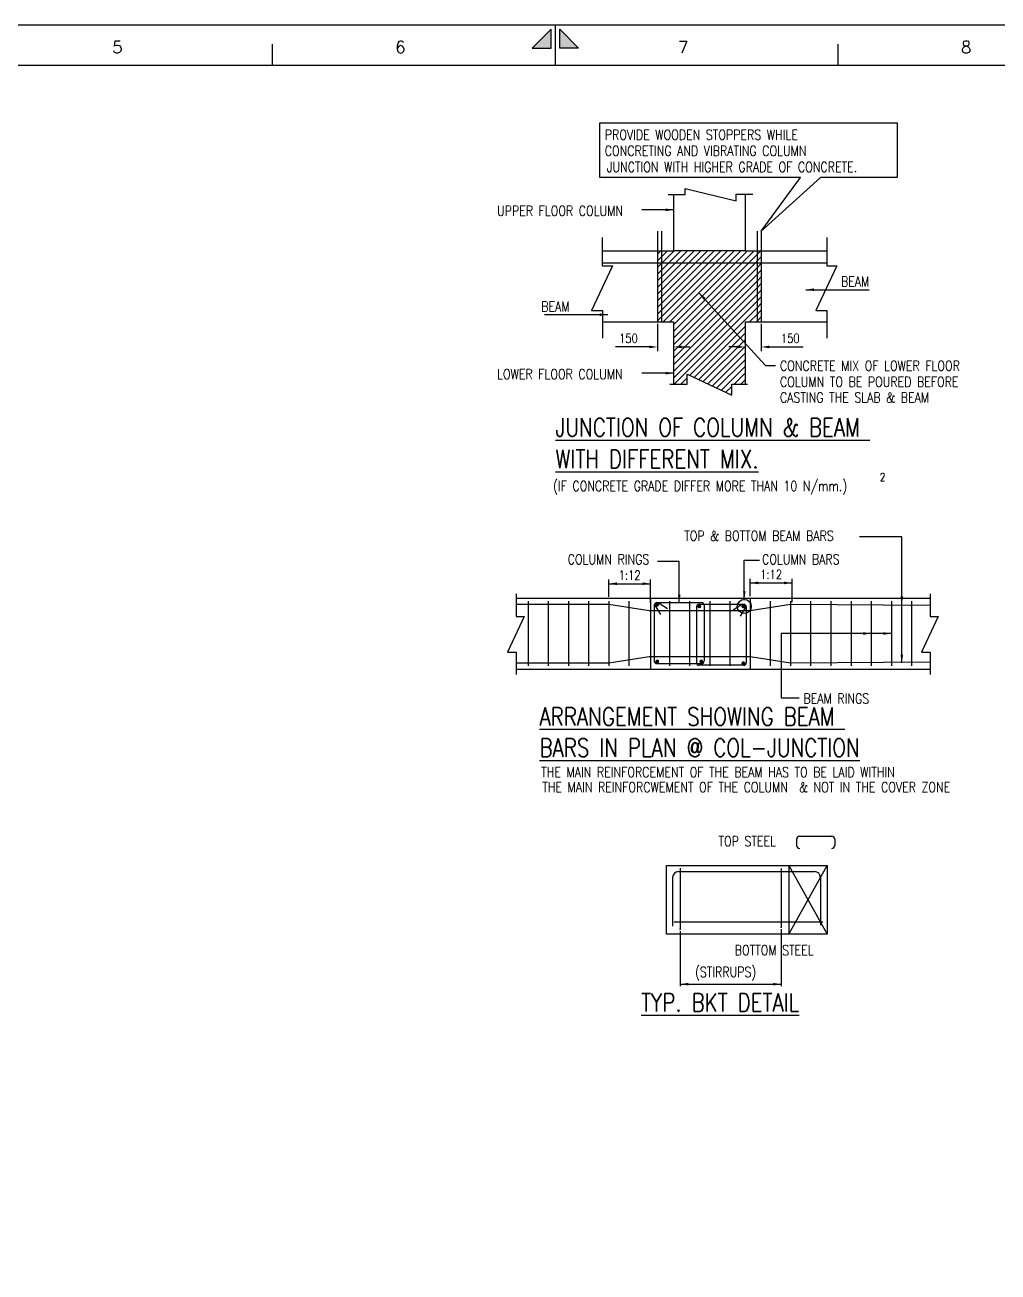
# Model space of a CAD drawing. Extents: x -93349148775 to 1048725102051, y -1180441401940 to 309370.
# Drawn here: x 289.1 to 530.1, y 285.2 to 594 of the extents above; entities that cross this region are included whole.
import ezdxf
from ezdxf.lldxf.tags import DXFTag

# ---------------------------------------------------------------- set-up
doc = ezdxf.new("R2010")
doc.units = 0
doc.header["$LTSCALE"] = 5
doc.header["$MEASUREMENT"] = 0
for name, color, linetype in [('ASHADE', 7, 'Continuous'), ('BAR', 6, 'Continuous'), ('DIM', 5, 'Continuous'), ('FRAME', 6, 'Continuous'), ('HT', 8, 'Continuous'), ('LINE WORK', 4, 'Continuous'), ('REINF', 6, 'Continuous'), ('sheet', 1, 'Continuous'), ('STIRRUPS', 5, 'Continuous'), ('TABLE FRAME', 5, 'Continuous'), ('TEXT', 4, 'Continuous'), ('TITLE', 6, 'Continuous')]:
    doc.layers.add(name, color=color, linetype=linetype)
doc.styles.add('ROMANS', font='romans.shx', dxfattribs={"width": 0.8, "height": 2.25})
tags = doc.linetypes.add('HIDDEN', pattern=[0.375, 0.25, -0.125]).pattern_tags.tags
tags[6:7] = [DXFTag(74, 4), DXFTag(75, 0), DXFTag(340, '0'), DXFTag(46, 1.0), DXFTag(50, 0.0), DXFTag(44, 0.0), DXFTag(45, 0.0)]
tags[4:5] = [DXFTag(74, 4), DXFTag(75, 0), DXFTag(340, '0'), DXFTag(46, 1.0), DXFTag(50, 0.0), DXFTag(44, 0.0), DXFTag(45, 0.0)]
doc.dimstyles.new('T1', dxfattribs={"dimtxt": 2.25, "dimasz": 2, "dimexe": 1, "dimexo": 0.5, "dimgap": 1, "dimtad": 1, "dimdec": 0, "dimzin": 1, "dimdsep": 46, "dimtxsty": 'ROMANS', "dimcen": 0.09, "dimclrd": 5, "dimclre": 5, "dimclrt": 4, "dimadec": 0, "dimazin": 0, "dimtfac": 1, "dimtdec": 0, "dimtofl": 0, "dimtmove": 0, "dimatfit": 3, "dimfxl": 0, "dimtolj": 1, "dimtzin": 1, "dimarcsym": 0})
pattern_1 = [(45, (-461.6312, 96.7421), (-0.8249579, 0.8249579), [])]

# ---------------------------------------------------------------- blocks, each defined once
blk = doc.blocks.new('MID')
at = {"layer": 'sheet', "color": 2}
for p, q in [((8.94, 1.07), (4.27, 5.74)), ((4.27, 5.74), (4.27, 1.07)), ((0, 0), (10, 0)), ((4.27, 1.07), (8.94, 1.07)), ((8.94, -1.07), (4.27, -5.74)), ((4.27, -1.07), (8.94, -1.07)), ((4.27, -5.74), (4.27, -1.07))]:
    blk.add_line(p, q, dxfattribs=at)
for points in [[(4.27, 5.74), (8.94, 1.07), (4.27, 1.07)], [(4.27, -5.74), (8.94, -1.07), (4.27, -1.07)]]:
    blk.add_solid(points, dxfattribs=at)
blk = doc.blocks.new('*D411')
at = {"layer": 'DEFPOINTS', "color": 5, "linetype": 'ByBlock'}
for p in [(445.77, 520.46, 1002.91), (449.77, 520.46, 1002.91)]:
    blk.add_point(p, dxfattribs=at)
at = {"layer": 'sheet', "color": 5, "linetype": 'ByBlock', "lineweight": -2}
for p, q in [((445.77, 519.96, 1002.91), (445.77, 513.26, 1002.91)), ((449.77, 519.96, 1002.91), (449.77, 513.26, 1002.91)), ((443.77, 514.26, 1002.91), (435.42, 514.26, 1002.91)), ((451.77, 514.26, 1002.91), (453.77, 514.26, 1002.91))]:
    blk.add_line(p, q, dxfattribs=at)
at = {"layer": 'sheet', "color": 5, "linetype": 'ByBlock'}
for points in [[(445.77, 514.26, 1002.91), (443.77, 514.59, 1002.91), (443.77, 513.93, 1002.91)], [(449.77, 514.26, 1002.91), (451.77, 514.59, 1002.91), (451.77, 513.93, 1002.91)]]:
    blk.add_solid(points, dxfattribs=at)
at = {"layer": 'sheet', "color": 4, "linetype": 'ByBlock', "insert": (438.6, 516.38, 1002.91), "char_height": 2.25, "attachment_point": 5, "style": 'ROMANS'}
blk.add_mtext('150', dxfattribs=at)
blk = doc.blocks.new('*D412')
at = {"layer": 'DEFPOINTS', "color": 5, "linetype": 'ByBlock'}
for p in [(467.49, 520.46, 1002.91), (471.49, 520.46, 1002.91)]:
    blk.add_point(p, dxfattribs=at)
at = {"layer": 'sheet', "color": 5, "linetype": 'ByBlock', "lineweight": -2}
for p, q in [((467.49, 519.96, 1002.91), (467.49, 513.26, 1002.91)), ((471.49, 519.96, 1002.91), (471.49, 513.26, 1002.91)), ((465.49, 514.26, 1002.91), (463.49, 514.26, 1002.91)), ((473.49, 514.26, 1002.91), (481.85, 514.26, 1002.91))]:
    blk.add_line(p, q, dxfattribs=at)
at = {"layer": 'sheet', "color": 5, "linetype": 'ByBlock'}
for points in [[(467.49, 514.26, 1002.91), (465.49, 513.93, 1002.91), (465.49, 514.59, 1002.91)], [(471.49, 514.26, 1002.91), (473.49, 513.93, 1002.91), (473.49, 514.59, 1002.91)]]:
    blk.add_solid(points, dxfattribs=at)
at = {"layer": 'sheet', "color": 4, "linetype": 'ByBlock', "insert": (478.67, 516.38, 1002.91), "char_height": 2.25, "attachment_point": 5, "style": 'ROMANS'}
blk.add_mtext('150', dxfattribs=at)
blk = doc.blocks.new('*D413')
at = {"layer": 'DEFPOINTS', "color": 5, "linetype": 'ByBlock'}
for p in [(433.72, 451.9), (444.09, 450.37)]:
    blk.add_point(p, dxfattribs=at)
at = {"layer": 'sheet', "color": 5, "linetype": 'ByBlock', "lineweight": -2}
for p, q in [((433.72, 452.4), (433.72, 456.64)), ((433.72, 455.64), (444.09, 455.64)), ((444.09, 450.87), (444.09, 456.64))]:
    blk.add_line(p, q, dxfattribs=at)
at = {"layer": 'sheet', "color": 5, "linetype": 'ByBlock'}
for points in [[(433.72, 455.64), (435.72, 455.3), (435.72, 455.97)], [(444.09, 455.64), (442.09, 455.3), (442.09, 455.97)]]:
    blk.add_solid(points, dxfattribs=at)
at = {"layer": 'sheet', "color": 4, "linetype": 'ByBlock', "insert": (438.9, 457.76), "char_height": 2.25, "attachment_point": 5, "style": 'ROMANS'}
blk.add_mtext('1:12', dxfattribs=at)
blk = doc.blocks.new('*D414')
at = {"layer": 'DEFPOINTS', "color": 5, "linetype": 'ByBlock'}
for p in [(468.74, 452.09), (479.11, 450.56)]:
    blk.add_point(p, dxfattribs=at)
at = {"layer": 'sheet', "color": 5, "linetype": 'ByBlock', "lineweight": -2}
for p, q in [((468.74, 452.59), (468.74, 456.83)), ((468.74, 455.83), (479.11, 455.83)), ((479.11, 451.06), (479.11, 456.83))]:
    blk.add_line(p, q, dxfattribs=at)
at = {"layer": 'sheet', "color": 5, "linetype": 'ByBlock'}
for points in [[(468.74, 455.83), (470.74, 455.5), (470.74, 456.16)], [(479.11, 455.83), (477.11, 455.5), (477.11, 456.16)]]:
    blk.add_solid(points, dxfattribs=at)
at = {"layer": 'sheet', "color": 4, "linetype": 'ByBlock', "insert": (473.93, 457.95), "char_height": 2.25, "attachment_point": 5, "style": 'ROMANS'}
blk.add_mtext('1:12', dxfattribs=at)

msp = doc.modelspace()

# ---------------------------------------------------------------- hatches: boundary and pattern name
at = {"layer": 'ASHADE'}
h = msp.add_hatch(dxfattribs=at)
h.set_pattern_fill('ANSI31', color=8, scale=9.333333, style=0)
h.set_pattern_definition(pattern_1)
h.paths.add_polyline_path([(446.77, 538.06), (445.77, 538.06), (445.77, 535.08), (446.77, 535.08)])
h.paths.add_polyline_path([(446.77, 535.08), (445.77, 535.08), (445.77, 520.46), (446.77, 520.46)])
h.paths.add_polyline_path([(467.49, 538.06), (449.77, 538.06), (446.77, 538.06), (446.77, 535.08), (470.49, 535.08), (470.49, 538.06)])
h.paths.add_polyline_path([(470.49, 538.06), (470.49, 535.08), (471.49, 535.08), (471.49, 538.06)])
h.paths.add_polyline_path([(471.49, 535.08), (470.49, 535.08), (470.49, 520.47), (471.49, 520.47)])
h = msp.add_hatch(dxfattribs=at)
h.set_pattern_fill('ANSI31', color=8, scale=9.333333, style=0)
h.set_pattern_definition(pattern_1)
h.paths.add_polyline_path([(453.15, 505.05), (453.15, 507.55), (464.21, 502.36), (464.21, 505.08), (467.49, 505.08), (467.49, 520.46), (470.49, 520.46), (470.44, 535.08), (446.75, 535.08), (446.76, 520.46), (449.77, 520.46), (449.77, 505.05)])

# ---------------------------------------------------------------- linework, layer by layer
at = {"layer": 'BAR', "color": 5, "linetype": 'Continuous', "const_width": 0.473}
for points in [[(445.97, 450.44, -1), (445.5, 450.44, -1)], [(455.91, 450.01, 1), (456.38, 450.01, 1)], [(466.82, 450.01, 1), (467.29, 450.01, 1)], [(445.97, 436.37, 1), (445.5, 436.37, 1)], [(456.88, 436.37, 1), (456.41, 436.37, 1)], [(466.82, 435.94, -1), (467.29, 435.94, -1)]]:
    msp.add_lwpolyline(points, format="xyb", close=True, dxfattribs=at)
at = {"layer": 'DIM', "color": 5, "lineweight": -2}
for p, q in [((451.39, 369.61), (451.39, 355.97)), ((476.44, 370.1), (476.44, 355.97)), ((451.39, 356.47), (476.44, 356.47))]:
    msp.add_line(p, q, dxfattribs=at)
at = {"layer": 'DIM', "color": 5}
for p in [(476.44, 370.6), (451.39, 370.11)]:
    msp.add_point(p, dxfattribs=at)
for points in [[(451.39, 356.47), (453.39, 356.14), (453.39, 356.8)], [(476.44, 356.47), (474.44, 356.14), (474.44, 356.8)]]:
    msp.add_solid(points, dxfattribs=at)
at = {"layer": 'FRAME'}
for points in [[(0, 594), (841, 594), (841, 0), (0, 0)], [(831, 10), (20, 10), (20, 584), (831, 584)]]:
    msp.add_lwpolyline(points, close=True, dxfattribs=at)
at = {"layer": 'HT', "linetype": 'HIDDEN'}
for p, q in [((432.1, 535.08, 1002.91), (487.88, 535.08, 1002.91)), ((444.09, 452.09), (444.09, 434.49)), ((468.74, 452.09), (468.74, 434.49))]:
    msp.add_line(p, q, dxfattribs=at)
at = {"layer": 'HT'}
for p, q in [((478.34, 385.86), (478.34, 368.89)), ((478.34, 385.86), (487.82, 368.89)), ((478.34, 368.89), (487.82, 385.86))]:
    msp.add_line(p, q, dxfattribs=at)
at = {"layer": 'HT', "elevation": 1002.91, "flags": 128}
for points in [[(448.41, 552.04), (452.62, 552.04), (452.62, 553.54), (465.25, 550.43), (465.25, 552.06), (469.4, 552.06)], [(432.1, 541.39), (432.1, 534.37), (434.6, 534.38), (429.41, 523.32), (432.14, 523.32), (432.14, 516.4)], [(487.71, 541.39), (487.71, 534.37), (490.2, 534.38), (485.02, 523.32), (487.74, 523.32), (487.74, 516.4)], [(448.87, 505.05), (453.15, 505.05), (453.15, 507.55), (464.21, 502.36), (464.21, 505.08), (468.12, 505.08)]]:
    msp.add_lwpolyline(points, dxfattribs=at)
at = {"layer": 'HT', "flags": 128}
for points in [[(410.78, 453.15), (410.78, 447.53), (412.77, 447.54), (408.63, 438.69), (410.81, 438.69), (410.81, 433.16)], [(513.34, 453.15), (513.34, 447.53), (515.34, 447.54), (511.19, 438.69), (513.37, 438.69), (513.37, 433.16)]]:
    msp.add_lwpolyline(points, dxfattribs=at)
at = {"layer": 'HT', "linetype": 'HIDDEN'}
msp.add_circle((467.29, 450.01), 1.74, dxfattribs=at)
at = {"layer": 'LINE WORK'}
for p, q in [((449.77, 552.04, 1002.91), (449.77, 538.06, 1002.91)), ((467.49, 552.04, 1002.91), (467.49, 538.06, 1002.91)), ((432.1, 538.06, 1002.91), (449.77, 538.06, 1002.91)), ((467.49, 538.06, 1002.91), (487.71, 538.06, 1002.91)), ((432.14, 520.46, 1002.91), (449.77, 520.46, 1002.91)), ((449.77, 520.46, 1002.91), (449.77, 505.05, 1002.91)), ((467.49, 520.47, 1002.91), (487.74, 520.48, 1002.91)), ((467.49, 520.46, 1002.91), (467.49, 505.08, 1002.91)), ((410.78, 452.09), (513.34, 452.09)), ((410.81, 434.49), (513.37, 434.49))]:
    msp.add_line(p, q, dxfattribs=at)
msp.add_lwpolyline([(448.02, 385.86), (487.82, 385.86), (487.82, 368.89), (448.02, 368.89)], close=True, dxfattribs=at)
at = {"layer": 'REINF'}
for p, q in [((445.6, 450.95), (456.73, 450.95)), ((445, 450.35), (445, 436.47)), ((445.13, 450.34), (446.51, 447.99)), ((446.18, 450.83), (448.28, 449.49)), ((455.46, 449.92), (455.46, 436.07)), ((467.19, 450.52), (456.06, 450.52)), ((457.33, 450.35), (457.33, 436.5)), ((466.61, 450.4), (464.51, 449.05)), ((467.67, 449.91), (466.28, 447.56)), ((467.79, 449.92), (467.79, 436.03)), ((445.6, 435.87), (456.73, 435.87)), ((467.19, 435.43), (456.06, 435.43)), ((480.25, 392.37), (480.26, 390.84)), ((481, 393.12), (488.96, 393.12)), ((489.71, 392.37), (489.7, 390.84)), ((451.02, 384.36), (484.65, 384.36)), ((449.52, 382.86), (449.52, 370.81)), ((486.15, 382.86), (486.15, 371.08)), ((449.93, 371.89), (486.71, 371.89))]:
    msp.add_line(p, q, dxfattribs=at)
for points in [[(410.78, 450.56), (433.72, 450.56), (443.72, 449.04), (468.72, 449.04), (478.72, 450.56), (513.34, 450.34)], [(410.78, 436.05), (433.72, 436.05), (443.72, 437.58), (468.72, 437.58), (478.72, 436.05), (513.34, 436.27)]]:
    msp.add_lwpolyline(points, dxfattribs=at)
for centre, radius, start, end in [((445.6, 450.35), 0.6, 90, 180), ((456.73, 450.35), 0.6, 0, 90), ((456.06, 449.92), 0.6, 90, 180), ((467.19, 449.92), 0.6, 0, 90), ((445.6, 436.47), 0.6, 180, 270), ((456.06, 436.03), 0.6, 180, 270), ((456.73, 436.47), 0.6, 270, 0), ((467.19, 436.03), 0.6, 270, 0), ((481, 392.37), 0.75, 90, 180), ((488.96, 392.37), 0.75, 0, 90), ((481.01, 390.84), 0.75, 180, 270), ((488.95, 390.84), 0.75, 270, 0), ((451.02, 382.86), 1.5, 90, 180), ((484.65, 382.86), 1.5, 0, 90)]:
    msp.add_arc(centre, radius, start, end, dxfattribs=at)
at = {"layer": 'sheet', "color": 2}
for p, q in [((350.42, 583.99), (350.42, 589.22)), ((350.42, 583.99), (350.42, 589.22)), ((490.58, 583.99), (490.58, 589.22)), ((490.58, 583.99), (490.58, 589.22))]:
    msp.add_line(p, q, dxfattribs=at)
at = {"layer": 'sheet'}
for p, q in [((445.77, 542.93, 1002.91), (445.77, 520.46, 1002.91)), ((446.77, 542.93, 1002.91), (446.77, 520.46, 1002.91)), ((470.49, 542.93, 1002.91), (470.49, 520.47, 1002.91)), ((471.49, 542.93, 1002.91), (471.49, 520.47, 1002.91)), ((467.49, 538.06, 1002.91), (449.77, 538.06, 1002.91))]:
    msp.add_line(p, q, dxfattribs=at)
at = {"layer": 'STIRRUPS'}
for p, q in [((413.72, 451.35), (413.72, 435.26)), ((418.72, 451.35), (418.72, 435.26)), ((423.72, 451.35), (423.72, 435.26)), ((428.72, 451.35), (428.72, 435.26)), ((433.72, 451.35), (433.72, 435.26)), ((438.72, 451.35), (438.72, 435.26)), ((448.72, 451.35), (448.72, 435.26)), ((453.72, 451.35), (453.72, 435.26)), ((458.72, 451.35), (458.72, 435.26)), ((463.72, 451.35), (463.72, 435.26)), ((473.72, 451.35), (473.72, 435.26)), ((478.72, 451.35), (478.72, 435.26)), ((483.72, 451.35), (483.72, 435.26)), ((488.72, 451.35), (488.72, 435.26)), ((493.72, 451.35), (493.72, 435.26)), ((498.72, 451.35), (498.72, 435.26)), ((503.72, 451.35), (503.72, 435.26)), ((508.72, 451.35), (508.72, 435.26)), ((451.39, 385.23), (451.39, 370.11)), ((476.44, 385.1), (476.44, 370.6))]:
    msp.add_line(p, q, dxfattribs=at)
at = {"layer": 'TABLE FRAME'}
for p, q in [((486.16, 556.24, 1002.91), (471.46, 542.9, 1002.91)), ((471.46, 542.9, 1002.91), (481.22, 556.24, 1002.91))]:
    msp.add_line(p, q, dxfattribs=at)
at = {"layer": 'TABLE FRAME', "elevation": 1002.91}
msp.add_lwpolyline([(481.22, 556.24), (431.54, 556.24), (431.54, 569.72), (505.12, 569.72), (505.12, 556.24), (486.16, 556.24)], dxfattribs=at)

# ---------------------------------------------------------------- block references
at = {"layer": 'sheet', "color": 2, "rotation": 90}
msp.add_blockref('MID', (420.5, 584), dxfattribs=at)
msp.add_blockref('MID', (420.5, 584), dxfattribs=at)

# ---------------------------------------------------------------- texts
at = {"layer": 'sheet', "style": 'ROMANS'}
for s, p in [('5', (310.72, 587.02)), ('6', (380.81, 587.02)), ('7', (450.89, 587.02)), ('8', (520.97, 587.02))]:
    msp.add_text(s, height=3, dxfattribs=at).set_placement(p)
at = {"layer": 'TEXT', "style": 'ROMANS', "width": 0.8}
for s, height, p in [('PROVIDE WOODEN STOPPERS WHILE', 2.5, (432.73, 565.56, 1002.91)), ('CONCRETING AND VIBRATING COLUMN ', 2.5, (432.73, 561.57, 1002.91)), ('JUNCTION WITH HIGHER GRADE OF CONCRETE.', 2.5, (433.26, 557.58, 1002.91)), ('UPPER FLOOR COLUMN', 2.5, (406.05, 546.73, 1002.91)), ('BEAM ', 2.5, (491.24, 529.22, 1002.91)), ('BEAM ', 2.5, (416.99, 523.03, 1002.91)), ('CONCRETE MIX OF LOWER FLOOR ', 2.5, (476.12, 508.36, 1002.91)), ('LOWER FLOOR COLUMN', 2.5, (406.05, 506.29, 1002.91)), ('COLUMN TO BE POURED BEFORE ', 2.5, (476.12, 504.37, 1002.91)), ('CASTING THE SLAB & BEAM', 2.5, (476.12, 500.51, 1002.91)), ('2', 2, (500.87, 481.03, 1002.91)), ('(IF CONCRETE GRADE DIFFER MORE THAN 10 N/mm.)', 2.5, (419.91, 478.59, 1002.91)), ('TOP & BOTTOM BEAM BARS', 2.5, (452.41, 466.26)), ('COLUMN RINGS', 2.5, (423.54, 460.41)), ('COLUMN BARS', 2.5, (471.69, 460.41)), ('BEAM RINGS', 2.5, (481.94, 425.96)), ('THE MAIN REINFORCEMENT OF THE BEAM HAS TO BE LAID WITHIN ', 2.5, (416.98, 407.73)), ('THE MAIN REINFORCWEMENT OF THE COLUMN  & NOT IN THE COVER ZONE', 2.5, (417.24, 404.01)), ('TOP STEEL', 2.5, (460.9, 390.64)), ('BOTTOM STEEL', 2.5, (464.92, 363.63)), ('(STIRRUPS)', 2.5, (455.08, 358.24))]:
    msp.add_text(s, height=height, dxfattribs=at).set_placement(p)
at = {"layer": 'TITLE', "linetype": 'Continuous', "style": 'ROMANS', "width": 0.8}
for s, p in [('%%uJUNCTION OF COLUMN & BEAM ', (420.51, 492.12, 1002.91)), ('%%uWITH DIFFERENT MIX.', (420.51, 484.27, 1002.91)), ('%%uARRANGEMENT SHOWING BEAM ', (416.57, 420.49)), ('%%uBARS IN PLAN @ COL-JUNCTION', (416.57, 412.78))]:
    msp.add_text(s, height=4.5, dxfattribs=at).set_placement(p)
at = {"layer": 'TITLE', "style": 'ROMANS', "width": 0.8}
msp.add_text('%%UTYP. BKT DETAIL', height=4.5, dxfattribs=at).set_placement((441.72, 349.68))

# ---------------------------------------------------------------- dimensions: what is measured, and where the dimension line sits
at = {"layer": 'sheet'}
for base, p1, p2, text, picture, middle in [((445.77, 514.26, 1002.91), (449.77, 520.46, 1002.91), (445.77, 520.46, 1002.91), '150', '*D411', (438.6, 516.38, 1002.91)), ((471.49, 514.26, 1002.91), (467.49, 520.46, 1002.91), (471.49, 520.46, 1002.91), '150', '*D412', (478.67, 516.38, 1002.91)), ((444.09, 455.64), (433.72, 451.9), (444.09, 450.37), '1:12', '*D413', (438.9, 457.76)), ((479.11, 455.83), (468.74, 452.09), (479.11, 450.56), '1:12', '*D414', (473.93, 457.95))]:
    dim = msp.add_linear_dim(base=base, p1=p1, p2=p2, text=text, dimstyle='T1', dxfattribs=at)
    dim.commit()
    dim.dimension.update_dxf_attribs({"geometry": picture, "text_midpoint": middle})

# ---------------------------------------------------------------- leaders
for points in [[(449.84, 548.21, 1002.91), (441.92, 548.21, 1002.91)], [(482.55, 528.43, 1002.91), (498.2, 528.43, 1002.91)], [(456.06, 527.68, 1002.91), (472.51, 509.64, 1002.91), (474.98, 509.64, 1002.91)], [(433.48, 522.25, 1002.91), (417.83, 522.25, 1002.91)], [(449.84, 507.77, 1002.91), (441.92, 507.77, 1002.91)], [(506.31, 436.06), (506.31, 467.21), (495.8, 467.21)], [(451.17, 450.95), (451.17, 461.13), (445.75, 461.13)], [(467.29, 451.75), (467.29, 461.49), (471.06, 461.49)], [(506.31, 450.55), (506.31, 458.3)], [(503.72, 443.31), (476.38, 443.31), (476.38, 427.37), (480.91, 427.37)], [(498.72, 443.31), (492.55, 443.31)]]:
    msp.add_leader(points, dimstyle='T1', override={"dimscale": 1, "dimgap": 1, "dimtad": 1}, dxfattribs=at)

doc.saveas('drawing.dxf')
